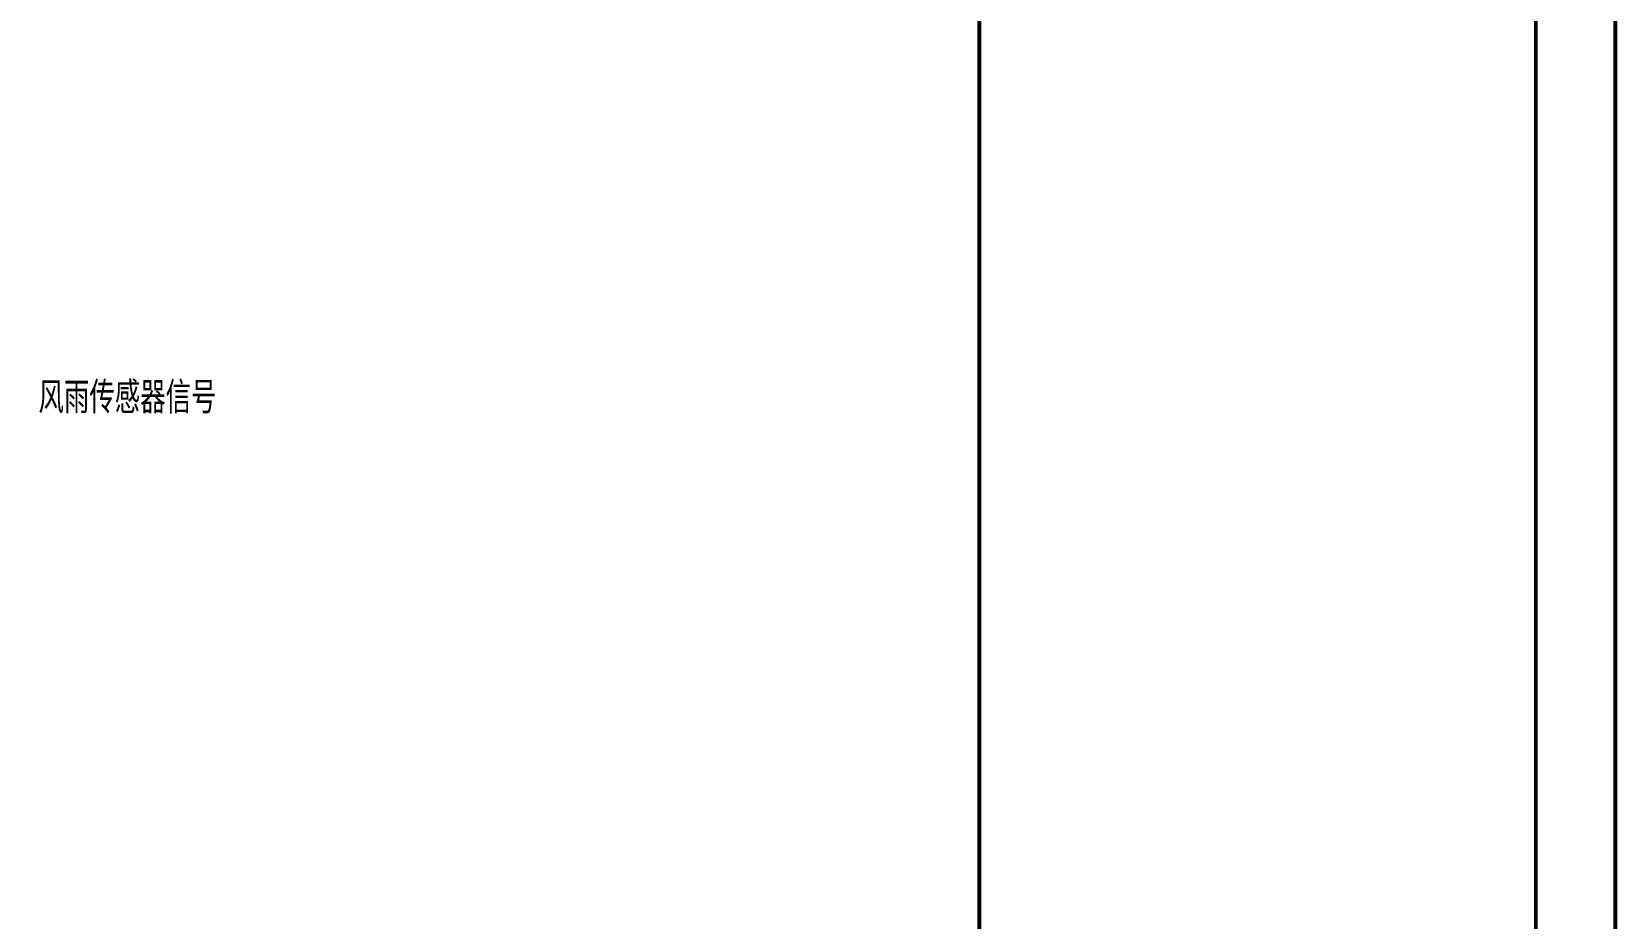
# Model space of a CAD drawing. Extents: x -1396510 to 1250330, y -1892470 to 1623980.
# Drawn here: x -497215 to -477265, y -643834 to -632672 of the extents above; entities that cross this region are included whole.
import ezdxf
from ezdxf.enums import TextEntityAlignment as Align

# ---------------------------------------------------------------- set-up
doc = ezdxf.new("R2010")
doc.units = 0
doc.header["$LTSCALE"] = 1000
doc.header["$MEASUREMENT"] = 0
doc.layers.get('Defpoints').update_dxf_attribs({"color": 210})
doc.layers.add('0-cxFrame', color=155, linetype='Continuous')
doc.layers.add('电气系统图', color=7, linetype='Continuous')
doc.layers.add('0-cxText', color=131, linetype='Continuous', lineweight=25)
doc.styles.add('_TEL_DIM', font='SIMPLEX', dxfattribs={"width": 0.8, "height": 3.5, "bigfont": 'HZTXT'})
doc.styles.add('cx_tuming', font='simhei.ttf')
doc.styles.add('cx_tuqian1', font='')
doc.styles.add('黑体', font='simhei.ttf', dxfattribs={"height": 12})
doc.styles.get('cx_tuqian1').set_extended_font_data('SimSun')

# ---------------------------------------------------------------- blocks, each defined once
blk = doc.blocks.new('zjcx_T1(Dragon)')
at = {"layer": '0-cxFrame', "const_width": 50}
blk.add_lwpolyline([(-7000, 0), (0, 0), (0, 57400), (-7000, 57400)], close=True, dxfattribs=at)
blk = doc.blocks.new('TK22.A1 L(Dragon)')
at = {"layer": '0-cxFrame', "color": 7, "const_width": 0.5}
blk.add_lwpolyline([(0, 0), (-841, 0), (-841, 594), (0, 594)], close=True, dxfattribs=at)
at = {"layer": '0-cxFrame', "const_width": 0.5}
for points in [[(-80, 10), (-821, 10), (-821, 584), (-80, 584)], [(-10, 10), (-80, 10), (-80, 584), (-10, 584)]]:
    blk.add_lwpolyline(points, close=True, dxfattribs=at)
at = {"layer": '0-cxFrame', "xscale": 0.01, "yscale": 0.01, "zscale": 0.01}
blk.add_blockref('zjcx_T1(Dragon)', (-10, 10), dxfattribs=at)
at = {"style": '黑体', "flags": 4}
blk.add_attdef('图幅', text='', height=3.3, dxfattribs=at).set_placement((-40, 3), align=Align.RIGHT)
at = {"layer": '0-cxText', "flags": 4}
for tag, height, style, p in [('建设单位', 3.5, 'cx_tuming', (-45, 240)), ('项目名称', 3.5, 'cx_tuming', (-45, 210)), ('子项名称', 3.5, 'cx_tuming', (-45, 180)), ('工程编号', 3.3, 'cx_tuqian1', (-35, 165)), ('图名1', 3.5, 'cx_tuming', (-45, 87)), ('图名2', 3.5, 'cx_tuming', (-45, 79)), ('图名3', 3.5, 'cx_tuming', (-45, 71)), ('出图日期', 3.3, 'cx_tuqian1', (-39, 60)), ('专业', 3.3, 'cx_tuqian1', (-55, 52)), ('图号', 3.3, 'cx_tuqian1', (-55, 44)), ('版次', 3.3, 'cx_tuqian1', (-20, 44))]:
    blk.add_attdef(tag, text='', height=height, dxfattribs=dict(at, style=style)).set_placement(p, align=Align.MIDDLE)
at = {"layer": 'Defpoints', "color": 6, "flags": 4}
for tag, height, style, p in [('tufu', 3.3, '黑体', (-12, 12)), ('dwfname', 4, 'cx_tuqian1', (-80, 3))]:
    blk.add_attdef(tag, text='', height=height, dxfattribs=dict(at, style=style)).set_placement(p, align=Align.RIGHT)

msp = doc.modelspace()

# ---------------------------------------------------------------- block references
at = {"layer": '0-cxFrame', "xscale": 100, "yscale": 100, "zscale": 100}
msp.add_blockref('TK22.A1 L(Dragon)', (-477290, -675740), dxfattribs=at)

# ---------------------------------------------------------------- texts
at = {"layer": '电气系统图', "style": '_TEL_DIM', "width": 0.8}
msp.add_text('风雨传感器信号', height=400, dxfattribs=at).set_placement((-497130.1, -637477.8))

doc.saveas('drawing.dxf')
